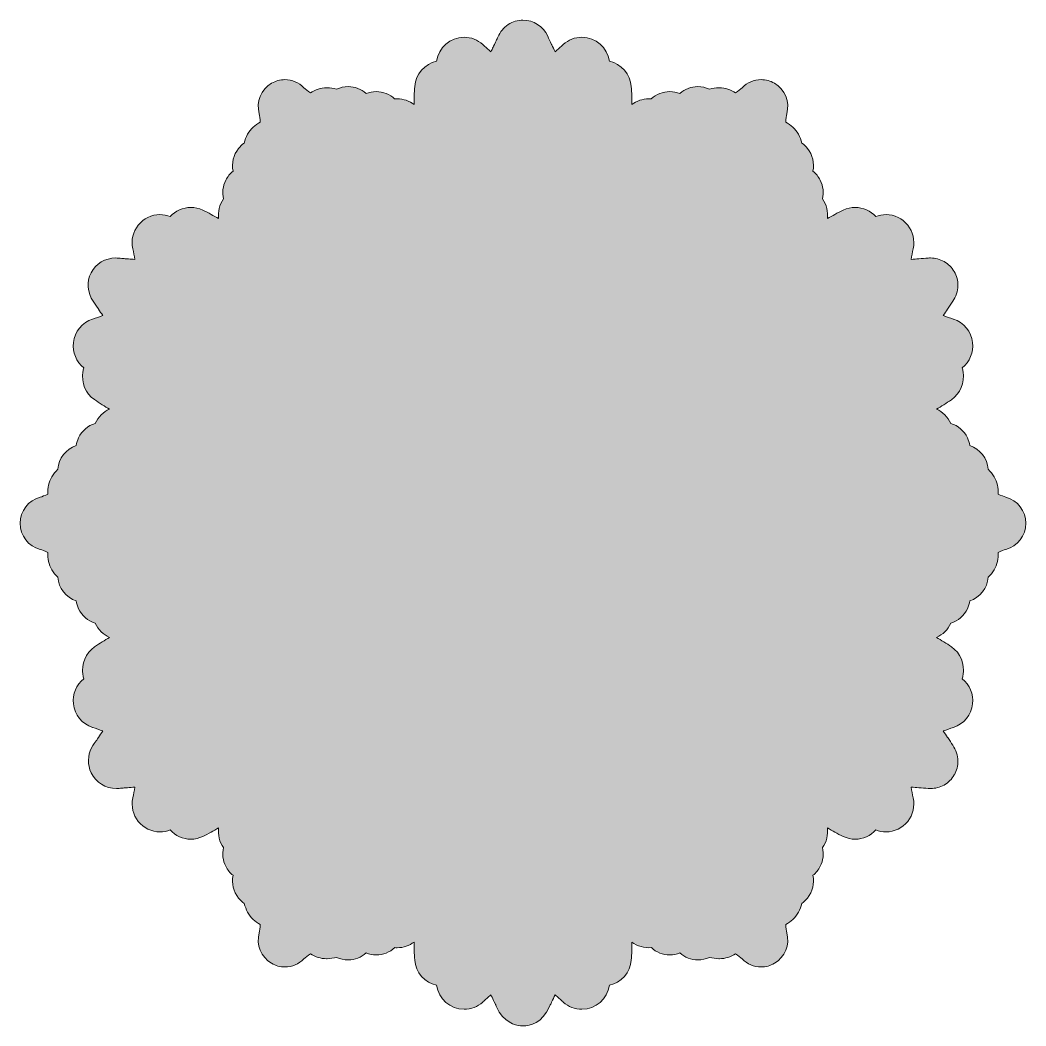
# Model space of a CAD drawing. Header units: inches. Extents: x 0 to 3117, y -2796 to 0.
# Drawn here: x 1081 to 2081, y -1010 to -10 of the extents above; entities that cross this region are included whole.
import ezdxf

# ---------------------------------------------------------------- set-up
doc = ezdxf.new("R2010")
doc.units = ezdxf.units.IN
doc.header["$MEASUREMENT"] = 0
doc.layers.add('9', color=7, linetype='Continuous')

msp = doc.modelspace()

# ---------------------------------------------------------------- hatches: boundary and pattern name
at = {"layer": '9', "true_color": 0x031744}
h = msp.add_hatch(color=168, dxfattribs=at)
h.dxf.hatch_style = 2
edge = h.paths.add_edge_path()
edge.add_spline(control_points=[(2081, -510.3), (2081, -522.5), (2072.8, -533.1), (2061.2, -536.2), (2059.1, -536.7), (2056.3, -538), (2053.5, -539.4), (2053.9, -545.3), (2052.5, -551.3), (2049.4, -556.5), (2047.7, -559.2), (2045.8, -561.7), (2043.6, -564), (2042.7, -574.8), (2035.6, -584), (2025.2, -587.5), (2024.8, -590.2), (2024, -592.8), (2022.9, -595.2), (2019.6, -602.1), (2013.6, -607.3), (2006.4, -609.6), (2003.5, -616.1), (1998.4, -621.1), (1992, -623.8), (1996.9, -626.5), (2001.9, -629.6), (2007.1, -633.2), (2015.9, -639.3), (2020.4, -650.1), (2018.6, -660.8), (2018.4, -662.1), (2018.1, -663.5), (2017.7, -664.8), (2025.1, -670.7), (2029.1, -680.3), (2028, -689.9), (2026.7, -700.8), (2019.3, -709.9), (2009, -713.3), (2009, -713.3), (2008.9, -713.3), (2008.9, -713.3), (2005.6, -714.4), (2002.3, -715.6), (1998.8, -716.8), (2000.3, -719), (2001.7, -721.1), (2003.1, -723.2), (2003.1, -723.2), (2003.3, -723.4), (2003.3, -723.4), (2005.1, -726), (2006.7, -728.5), (2008.4, -731), (2011.6, -735.5), (2013.3, -740.9), (2013.4, -746.6), (2013.5, -751.4), (2012.2, -756.1), (2009.9, -760.3), (2009.9, -760.3), (2009.7, -760.5), (2009.7, -760.5), (2007.4, -764.7), (2003.9, -768.1), (1999.7, -770.5), (1995.6, -772.8), (1991, -774), (1986.3, -774), (1985.5, -774), (1984.6, -774), (1983.9, -773.9), (1980.8, -773.7), (1977.7, -773.4), (1974.6, -773.2), (1972.1, -773), (1969.5, -772.8), (1966.9, -772.6), (1967.6, -776.2), (1968.2, -779.7), (1969, -783.1), (1969, -783.2), (1969, -783.2), (1969, -783.3), (1970.8, -791.6), (1968.7, -800.1), (1963.5, -806.7), (1958.2, -813.3), (1950.4, -817.1), (1942, -817.1), (1938.5, -817.1), (1935, -816.4), (1931.8, -815.1), (1926.6, -820.9), (1919.1, -824.4), (1911.3, -824.4), (1907.2, -824.4), (1903, -823.4), (1899.4, -821.6), (1893.6, -818.9), (1888.5, -816.1), (1883.7, -813.1), (1884.5, -820), (1882.8, -827.1), (1878.8, -832.8), (1880.2, -839), (1879.5, -845.6), (1876.6, -851.3), (1874.8, -854.8), (1872.3, -857.9), (1869.3, -860.3), (1870.9, -868.3), (1868.9, -876.5), (1863.9, -882.9), (1862.3, -885), (1860.4, -886.7), (1858.3, -888.2), (1857.4, -891.3), (1856.3, -894.3), (1854.8, -897), (1851.9, -902.3), (1847.5, -906.6), (1842.2, -909.2), (1842.4, -912.3), (1842.7, -915.4), (1843.3, -917.4), (1846.5, -929.2), (1841.5, -941.7), (1831, -947.8), (1827, -950.1), (1822.4, -951.4), (1817.8, -951.4), (1810.6, -951.4), (1803.9, -948.5), (1798.9, -943.4), (1797.4, -941.9), (1794.9, -940), (1792.3, -938.3), (1787.6, -941.5), (1782.1, -943.2), (1776.4, -943.2), (1776.1, -943.2), (1775.9, -943.2), (1775.6, -943.2), (1772.5, -943.1), (1769.4, -942.7), (1766.3, -941.9), (1762.7, -943.6), (1758.8, -944.4), (1754.9, -944.4), (1748.2, -944.4), (1741.8, -942), (1736.9, -937.5), (1733.7, -938.8), (1730.4, -939.5), (1727, -939.5), (1720.1, -939.5), (1713.5, -936.8), (1708.6, -932.2), (1701.6, -932.8), (1694.7, -930.7), (1689.2, -926.6), (1689.4, -932.2), (1689.2, -938.2), (1688.7, -944.6), (1687.8, -957), (1678.6, -967.1), (1666.9, -969.6), (1665, -983.2), (1653.6, -993.5), (1639.6, -993.5), (1632.7, -993.5), (1626.1, -991), (1621, -986.3), (1621, -986.3), (1620.9, -986.2), (1620.9, -986.2), (1618.3, -983.8), (1615.7, -981.5), (1612.9, -979.2), (1611.8, -981.5), (1610.6, -983.9), (1609.5, -986.3), (1609.5, -986.3), (1608.9, -987.6), (1608.9, -987.6), (1608.4, -988.6), (1607.9, -989.6), (1607.4, -990.6), (1600.2, -1007.5), (1587.8, -1010), (1581, -1010), (1580.2, -1010), (1579.3, -1010), (1578.5, -1009.9), (1573.5, -1009.4), (1561.2, -1006.6), (1554.7, -991.2), (1554.5, -990.6), (1554.2, -990), (1554, -989.4), (1554, -989.4), (1553.9, -989.2), (1553.9, -989.2), (1553.7, -988.9), (1553.6, -988.6), (1553.5, -988.3), (1553.5, -988.3), (1552.4, -986.1), (1552.4, -986.1), (1551.5, -984.1), (1550.5, -982.1), (1549.5, -980.1), (1549.4, -979.8), (1549.3, -979.5), (1549.1, -979.2), (1546.3, -981.5), (1543.7, -983.8), (1541.1, -986.2), (1541.1, -986.2), (1541, -986.3), (1541, -986.3), (1535.9, -991), (1529.3, -993.5), (1522.4, -993.5), (1508.4, -993.5), (1497, -983.2), (1495.1, -969.6), (1483.4, -967.1), (1474.2, -957), (1473.3, -944.5), (1472.8, -938.1), (1472.6, -932.2), (1472.8, -926.6), (1468, -930.2), (1462.1, -932.3), (1456, -932.3), (1455.1, -932.3), (1454.3, -932.3), (1453.5, -932.2), (1448.5, -936.8), (1441.9, -939.5), (1435, -939.5), (1431.7, -939.5), (1428.3, -938.8), (1425.1, -937.5), (1420.2, -942), (1413.8, -944.4), (1407.2, -944.4), (1403.2, -944.4), (1399.3, -943.6), (1395.7, -941.9), (1392.7, -942.7), (1389.5, -943.1), (1386.4, -943.2), (1386.2, -943.2), (1385.9, -943.2), (1385.6, -943.2), (1379.9, -943.2), (1374.4, -941.5), (1369.7, -938.3), (1367.1, -940), (1364.6, -941.9), (1363.2, -943.4), (1358.1, -948.5), (1351.4, -951.4), (1344.3, -951.4), (1339.6, -951.4), (1335, -950.1), (1331, -947.8), (1320.6, -941.7), (1315.5, -929.2), (1318.7, -917.5), (1319.3, -915.5), (1319.6, -912.3), (1319.8, -909.2), (1314.5, -906.6), (1310.1, -902.3), (1307.2, -897), (1305.8, -894.3), (1304.6, -891.3), (1303.7, -888.2), (1301.6, -886.7), (1299.7, -885), (1298.1, -882.9), (1293.1, -876.5), (1291.1, -868.3), (1292.7, -860.3), (1289.7, -857.9), (1287.2, -854.9), (1285.4, -851.3), (1282.5, -845.6), (1281.8, -839), (1283.2, -832.8), (1279.2, -827.1), (1277.5, -820), (1278.3, -813.1), (1273.5, -816.1), (1268.3, -818.9), (1262.6, -821.7), (1259, -823.4), (1254.9, -824.4), (1250.7, -824.4), (1243, -824.4), (1235.4, -820.9), (1230.2, -815.1), (1227, -816.4), (1223.5, -817.1), (1220, -817.1), (1211.6, -817.1), (1203.8, -813.3), (1198.5, -806.7), (1193.3, -800.2), (1191.3, -791.7), (1193, -783.4), (1193, -783.3), (1193, -783.2), (1193, -783), (1193.8, -779.7), (1194.4, -776.2), (1195.1, -772.6), (1195, -772.6), (1194.9, -772.6), (1194.8, -772.6), (1192.4, -772.8), (1190.1, -773), (1187.7, -773.2), (1187.7, -773.2), (1185.3, -773.4), (1185.3, -773.4), (1184.1, -773.5), (1182.8, -773.6), (1181.6, -773.7), (1180.5, -773.8), (1178.8, -774), (1176.8, -774), (1165.9, -774), (1156.3, -768), (1151.7, -758.3), (1147.9, -750.5), (1148.1, -741.2), (1152, -733.4), (1153.7, -730.2), (1155.5, -728), (1156.5, -726.7), (1157.1, -725.8), (1158.8, -723.3), (1158.8, -723.3), (1160.3, -721.1), (1161.7, -719), (1163.2, -716.8), (1159.8, -715.6), (1156.4, -714.4), (1153.2, -713.3), (1153.2, -713.3), (1153, -713.3), (1153, -713.3), (1142.7, -709.9), (1135.3, -700.8), (1134, -689.9), (1132.9, -680.3), (1136.9, -670.7), (1144.3, -664.8), (1143.9, -663.5), (1143.6, -662.1), (1143.4, -660.8), (1141.6, -650.1), (1146.1, -639.3), (1155, -633.2), (1160.2, -629.6), (1165.1, -626.5), (1170, -623.8), (1163.7, -621.1), (1158.5, -616.1), (1155.6, -609.6), (1148.4, -607.3), (1142.4, -602.1), (1139.2, -595.2), (1138, -592.8), (1137.2, -590.2), (1136.8, -587.5), (1126.4, -584), (1119.3, -574.8), (1118.4, -564), (1116.2, -561.7), (1114.3, -559.2), (1112.6, -556.5), (1109.5, -551.3), (1108.1, -545.3), (1108.5, -539.4), (1105.7, -538), (1102.9, -536.7), (1100.9, -536.2), (1089.2, -533.2), (1081, -522.5), (1081, -510.3), (1081, -498.1), (1089.2, -487.4), (1100.8, -484.4), (1102.9, -483.8), (1105.7, -482.6), (1108.5, -481.2), (1108.1, -475.2), (1109.5, -469.2), (1112.6, -464.1), (1114.3, -461.4), (1116.2, -458.9), (1118.4, -456.6), (1119.3, -445.7), (1126.4, -436.5), (1136.8, -433), (1137.2, -430.4), (1138, -427.8), (1139.2, -425.3), (1142.4, -418.4), (1148.4, -413.2), (1155.6, -411), (1158.5, -404.5), (1163.7, -399.5), (1170, -396.8), (1165.1, -394.1), (1160.1, -391), (1154.9, -387.3), (1146.1, -381.3), (1141.6, -370.5), (1143.4, -359.8), (1143.6, -358.4), (1143.9, -357.1), (1144.3, -355.8), (1136.9, -349.8), (1132.9, -340.3), (1134, -330.6), (1135.3, -319.8), (1142.7, -310.6), (1153, -307.3), (1153, -307.3), (1153.1, -307.2), (1153.1, -307.2), (1156.4, -306.2), (1159.8, -305), (1163.2, -303.7), (1161.7, -301.6), (1160.3, -299.5), (1158.9, -297.4), (1158.9, -297.4), (1158.8, -297.2), (1158.8, -297.2), (1157, -294.7), (1155.3, -292.1), (1153.6, -289.6), (1147.7, -281.1), (1147, -270.3), (1151.6, -261.2), (1156.3, -252.2), (1165.7, -246.5), (1176.1, -246.5), (1177, -246.5), (1177.8, -246.6), (1178.8, -246.7), (1179.9, -246.8), (1180.9, -246.8), (1182, -246.9), (1183.5, -247.1), (1185.1, -247.2), (1186.6, -247.3), (1186.6, -247.3), (1188.9, -247.5), (1188.9, -247.5), (1191, -247.6), (1193, -247.8), (1195.1, -247.9), (1194.4, -244.3), (1193.8, -240.8), (1193, -237.4), (1193, -237.4), (1193, -237.4), (1193, -237.4), (1193, -237.4), (1193, -237.4), (1193, -237.3), (1193, -237.3), (1193, -237.3), (1193, -237.3), (1191.2, -229), (1193.2, -220.4), (1198.5, -213.8), (1203.8, -207.2), (1211.6, -203.4), (1220, -203.4), (1223.5, -203.4), (1227, -204.1), (1230.2, -205.4), (1235.4, -199.6), (1243, -196.2), (1250.7, -196.2), (1254.8, -196.2), (1259, -197.1), (1262.7, -198.9), (1268.4, -201.7), (1273.5, -204.5), (1278.3, -207.4), (1277.5, -200.5), (1279.2, -193.5), (1283.2, -187.8), (1281.8, -181.6), (1282.5, -175), (1285.4, -169.2), (1287.2, -165.7), (1289.7, -162.6), (1292.7, -160.2), (1291.1, -152.2), (1293, -144), (1298.1, -137.7), (1299.7, -135.6), (1301.6, -133.8), (1303.7, -132.3), (1304.6, -129.2), (1305.7, -126.3), (1307.2, -123.5), (1310.1, -118.2), (1314.5, -114), (1319.8, -111.4), (1319.6, -108.2), (1319.3, -105.1), (1318.7, -103.1), (1315.5, -91.3), (1320.5, -78.9), (1331, -72.8), (1335, -70.4), (1339.6, -69.2), (1344.2, -69.2), (1351.4, -69.2), (1358.1, -72), (1363.1, -77.2), (1364.6, -78.7), (1367.1, -80.5), (1369.7, -82.3), (1374.4, -79.1), (1379.9, -77.3), (1385.6, -77.3), (1385.9, -77.3), (1386.2, -77.3), (1386.4, -77.3), (1389.5, -77.4), (1392.6, -77.9), (1395.7, -78.7), (1399.3, -77), (1403.2, -76.1), (1407.2, -76.1), (1413.8, -76.1), (1420.2, -78.6), (1425.1, -83), (1428.3, -81.7), (1431.6, -81.1), (1435, -81.1), (1441.9, -81.1), (1448.5, -83.7), (1453.4, -88.4), (1454.3, -88.3), (1455.1, -88.3), (1456, -88.3), (1462.1, -88.3), (1468, -90.3), (1472.8, -93.9), (1472.6, -88.3), (1472.8, -82.4), (1473.3, -76), (1474.2, -63.6), (1483.4, -53.5), (1495.1, -50.9), (1497, -37.3), (1508.4, -27), (1522.4, -27), (1529.3, -27), (1535.9, -29.6), (1541, -34.2), (1541, -34.2), (1541.1, -34.4), (1541.1, -34.4), (1543.7, -36.7), (1546.3, -39), (1549.1, -41.4), (1549.8, -39.9), (1550.6, -38.3), (1551.3, -36.8), (1551.3, -36.8), (1553.7, -31.8), (1554.3, -30.5), (1554.7, -29.7), (1555.7, -27.6), (1555.9, -27), (1558.2, -21.7), (1561.7, -17.4), (1566.4, -14.4), (1570.7, -11.5), (1575.8, -10), (1581, -10), (1591.6, -10), (1601, -16.1), (1605.6, -25.9), (1606.8, -28.6), (1608.1, -31.4), (1609.4, -34.1), (1609.4, -34.1), (1609.6, -34.5), (1609.6, -34.5), (1610.7, -36.8), (1611.8, -39.1), (1612.9, -41.4), (1615.7, -39), (1618.3, -36.7), (1620.9, -34.4), (1620.9, -34.4), (1621, -34.3), (1621, -34.3), (1626.1, -29.6), (1632.7, -27), (1639.6, -27), (1653.6, -27), (1665, -37.3), (1666.9, -50.9), (1678.6, -53.5), (1687.8, -63.6), (1688.7, -76.1), (1689.2, -82.4), (1689.4, -88.3), (1689.2, -93.9), (1694, -90.3), (1699.9, -88.3), (1706, -88.3), (1706.8, -88.3), (1707.7, -88.3), (1708.5, -88.4), (1713.5, -83.7), (1720.1, -81.1), (1727, -81.1), (1730.3, -81.1), (1733.7, -81.7), (1736.9, -83), (1741.8, -78.5), (1748.2, -76.1), (1754.8, -76.1), (1758.8, -76.1), (1762.7, -77), (1766.3, -78.7), (1769.4, -77.9), (1772.5, -77.4), (1775.6, -77.3), (1775.8, -77.3), (1776.1, -77.3), (1776.4, -77.3), (1782.1, -77.3), (1787.6, -79.1), (1792.3, -82.3), (1794.9, -80.5), (1797.4, -78.7), (1798.8, -77.2), (1803.9, -72), (1810.6, -69.2), (1817.8, -69.2), (1822.4, -69.2), (1827, -70.4), (1831, -72.7), (1841.5, -78.8), (1846.5, -91.3), (1843.3, -103.1), (1842.7, -105.1), (1842.4, -108.2), (1842.2, -111.4), (1847.5, -114), (1851.9, -118.2), (1854.8, -123.5), (1856.3, -126.3), (1857.4, -129.2), (1858.3, -132.3), (1860.4, -133.8), (1862.3, -135.6), (1863.9, -137.6), (1868.9, -144), (1870.9, -152.2), (1869.3, -160.2), (1872.3, -162.6), (1874.8, -165.7), (1876.6, -169.2), (1879.5, -175), (1880.2, -181.6), (1878.8, -187.8), (1882.8, -193.5), (1884.5, -200.5), (1883.7, -207.4), (1888.5, -204.5), (1893.7, -201.7), (1899.4, -198.9), (1903, -197.1), (1907.2, -196.2), (1911.3, -196.2), (1919, -196.2), (1926.6, -199.6), (1931.8, -205.4), (1935, -204.1), (1938.5, -203.4), (1942, -203.4), (1950.4, -203.4), (1958.2, -207.2), (1963.5, -213.8), (1968.7, -220.4), (1970.8, -229), (1969, -237.3), (1969, -237.3), (1969, -237.4), (1969, -237.4), (1968.2, -240.8), (1967.6, -244.3), (1966.9, -247.9), (1969.5, -247.7), (1972.1, -247.5), (1974.6, -247.3), (1977.7, -247.1), (1980.8, -246.9), (1983.9, -246.6), (1984.6, -246.5), (1985.5, -246.5), (1986.2, -246.5), (1991, -246.5), (1995.6, -247.7), (1999.7, -250.1), (2003.9, -252.4), (2007.4, -255.9), (2009.8, -260.1), (2012.2, -264.3), (2013.5, -269.1), (2013.4, -274), (2013.3, -279.6), (2011.6, -285), (2008.4, -289.6), (2006.7, -292.1), (2004.9, -294.7), (2003.2, -297.3), (2001.8, -299.4), (2000.3, -301.6), (1998.8, -303.7), (2002.2, -305), (2005.6, -306.2), (2008.8, -307.2), (2008.9, -307.2), (2008.9, -307.2), (2009, -307.2), (2009, -307.2), (2009, -307.3), (2009, -307.3), (2019.3, -310.6), (2026.7, -319.8), (2028, -330.6), (2029.1, -340.3), (2025.1, -349.8), (2017.7, -355.8), (2018.1, -357.1), (2018.4, -358.4), (2018.6, -359.8), (2020.4, -370.5), (2015.9, -381.3), (2007, -387.4), (2001.8, -391), (1996.9, -394.1), (1992, -396.8), (1998.3, -399.5), (2003.5, -404.5), (2006.4, -411), (2013.6, -413.2), (2019.6, -418.4), (2022.8, -425.3), (2024, -427.8), (2024.8, -430.4), (2025.2, -433), (2035.6, -436.5), (2042.7, -445.7), (2043.6, -456.6), (2045.8, -458.9), (2047.7, -461.4), (2049.4, -464.1), (2052.5, -469.2), (2053.9, -475.2), (2053.5, -481.2), (2056.3, -482.6), (2059.1, -483.8), (2061.1, -484.3), (2072.8, -487.4), (2081, -498.1), (2081, -510.3)], knot_values=[0, 0, 0, 0, 1, 1, 1, 2, 2, 2, 3, 3, 3, 4, 4, 4, 5, 5, 5, 6, 6, 6, 7, 7, 7, 8, 8, 8, 9, 9, 9, 10, 10, 10, 11, 11, 11, 12, 12, 12, 13, 13, 13, 14, 14, 14, 15, 15, 15, 16, 16, 16, 17, 17, 17, 18, 18, 18, 19, 19, 19, 20, 20, 20, 21, 21, 21, 22, 22, 22, 23, 23, 23, 24, 24, 24, 25, 25, 25, 26, 26, 26, 27, 27, 27, 28, 28, 28, 29, 29, 29, 30, 30, 30, 31, 31, 31, 32, 32, 32, 33, 33, 33, 34, 34, 34, 35, 35, 35, 36, 36, 36, 37, 37, 37, 38, 38, 38, 39, 39, 39, 40, 40, 40, 41, 41, 41, 42, 42, 42, 43, 43, 43, 44, 44, 44, 45, 45, 45, 46, 46, 46, 47, 47, 47, 48, 48, 48, 49, 49, 49, 50, 50, 50, 51, 51, 51, 52, 52, 52, 53, 53, 53, 54, 54, 54, 55, 55, 55, 56, 56, 56, 57, 57, 57, 58, 58, 58, 59, 59, 59, 60, 60, 60, 61, 61, 61, 62, 62, 62, 63, 63, 63, 64, 64, 64, 65, 65, 65, 66, 66, 66, 67, 67, 67, 68, 68, 68, 69, 69, 69, 70, 70, 70, 71, 71, 71, 72, 72, 72, 73, 73, 73, 74, 74, 74, 75, 75, 75, 76, 76, 76, 77, 77, 77, 78, 78, 78, 79, 79, 79, 80, 80, 80, 81, 81, 81, 82, 82, 82, 83, 83, 83, 84, 84, 84, 85, 85, 85, 86, 86, 86, 87, 87, 87, 88, 88, 88, 89, 89, 89, 90, 90, 90, 91, 91, 91, 92, 92, 92, 93, 93, 93, 94, 94, 94, 95, 95, 95, 96, 96, 96, 97, 97, 97, 98, 98, 98, 99, 99, 99, 100, 100, 100, 101, 101, 101, 102, 102, 102, 103, 103, 103, 104, 104, 104, 105, 105, 105, 106, 106, 106, 107, 107, 107, 108, 108, 108, 109, 109, 109, 110, 110, 110, 111, 111, 111, 112, 112, 112, 113, 113, 113, 114, 114, 114, 115, 115, 115, 116, 116, 116, 117, 117, 117, 118, 118, 118, 119, 119, 119, 120, 120, 120, 121, 121, 121, 122, 122, 122, 123, 123, 123, 124, 124, 124, 125, 125, 125, 126, 126, 126, 127, 127, 127, 128, 128, 128, 129, 129, 129, 130, 130, 130, 131, 131, 131, 132, 132, 132, 133, 133, 133, 134, 134, 134, 135, 135, 135, 136, 136, 136, 137, 137, 137, 138, 138, 138, 139, 139, 139, 140, 140, 140, 141, 141, 141, 142, 142, 142, 143, 143, 143, 144, 144, 144, 145, 145, 145, 146, 146, 146, 147, 147, 147, 148, 148, 148, 149, 149, 149, 150, 150, 150, 151, 151, 151, 152, 152, 152, 153, 153, 153, 154, 154, 154, 155, 155, 155, 156, 156, 156, 157, 157, 157, 158, 158, 158, 159, 159, 159, 160, 160, 160, 161, 161, 161, 162, 162, 162, 163, 163, 163, 164, 164, 164, 165, 165, 165, 166, 166, 166, 167, 167, 167, 168, 168, 168, 169, 169, 169, 170, 170, 170, 171, 171, 171, 172, 172, 172, 173, 173, 173, 174, 174, 174, 175, 175, 175, 176, 176, 176, 177, 177, 177, 178, 178, 178, 179, 179, 179, 180, 180, 180, 181, 181, 181, 182, 182, 182, 183, 183, 183, 184, 184, 184, 185, 185, 185, 186, 186, 186, 187, 187, 187, 188, 188, 188, 189, 189, 189, 190, 190, 190, 191, 191, 191, 192, 192, 192, 193, 193, 193, 194, 194, 194, 195, 195, 195, 196, 196, 196, 197, 197, 197, 198, 198, 198, 199, 199, 199, 200, 200, 200, 201, 201, 201, 202, 202, 202, 203, 203, 203, 204, 204, 204, 205, 205, 205, 206, 206, 206, 207, 207, 207, 208, 208, 208, 209, 209, 209, 210, 210, 210, 211, 211, 211, 212, 212, 212, 213, 213, 213, 214, 214, 214, 215, 215, 215, 216, 216, 216, 217, 217, 217, 218, 218, 218, 219, 219, 219, 220, 220, 220, 221, 221, 221, 222, 222, 222, 223, 223, 223, 224, 224, 224, 225, 225, 225, 226, 226, 226, 227, 227, 227, 228, 228, 228, 229, 229, 229, 230, 230, 230, 231, 231, 231, 232, 232, 232, 233, 233, 233, 234, 234, 234, 235, 235, 235, 236, 236, 236, 237, 237, 237, 238, 238, 238, 239, 239, 239, 240, 240, 240, 241, 241, 241, 242, 242, 242, 243, 243, 243, 244, 244, 244, 245, 245, 245, 246, 246, 246, 247, 247, 247, 248, 248, 248, 249, 249, 249, 250, 250, 250, 251, 251, 251, 252, 252, 252, 253, 253, 253, 254, 254, 254, 255, 255, 255, 256, 256, 256, 257, 257, 257, 258, 258, 258, 259, 259, 259, 260, 260, 260, 261, 261, 261, 262, 262, 262, 263, 263, 263, 263], degree=3, periodic=1)

# ---------------------------------------------------------------- linework, layer by layer
at = {"layer": '9', "lineweight": 0}
msp.add_open_spline([(2081, -510.3), (2081, -522.5), (2072.8, -533.1), (2061.2, -536.2), (2059.1, -536.7), (2056.3, -538), (2053.5, -539.4), (2053.9, -545.3), (2052.5, -551.3), (2049.4, -556.5), (2047.7, -559.2), (2045.8, -561.7), (2043.6, -564), (2042.7, -574.8), (2035.6, -584), (2025.2, -587.5), (2024.8, -590.2), (2024, -592.8), (2022.9, -595.2), (2019.6, -602.1), (2013.6, -607.3), (2006.4, -609.6), (2003.5, -616.1), (1998.4, -621.1), (1992, -623.8), (1996.9, -626.5), (2001.9, -629.6), (2007.1, -633.2), (2015.9, -639.3), (2020.4, -650.1), (2018.6, -660.8), (2018.4, -662.1), (2018.1, -663.5), (2017.7, -664.8), (2025.1, -670.7), (2029.1, -680.3), (2028, -689.9), (2026.7, -700.8), (2019.3, -709.9), (2009, -713.3), (2009, -713.3), (2008.9, -713.3), (2008.9, -713.3), (2005.6, -714.4), (2002.3, -715.6), (1998.8, -716.8), (2000.3, -719), (2001.7, -721.1), (2003.1, -723.2), (2003.1, -723.2), (2003.3, -723.4), (2003.3, -723.4), (2005.1, -726), (2006.7, -728.5), (2008.4, -731), (2011.6, -735.5), (2013.3, -740.9), (2013.4, -746.6), (2013.5, -751.4), (2012.2, -756.1), (2009.9, -760.3), (2009.9, -760.3), (2009.7, -760.5), (2009.7, -760.5), (2007.4, -764.7), (2003.9, -768.1), (1999.7, -770.5), (1995.6, -772.8), (1991, -774), (1986.3, -774), (1985.5, -774), (1984.6, -774), (1983.9, -773.9), (1980.8, -773.7), (1977.7, -773.4), (1974.6, -773.2), (1972.1, -773), (1969.5, -772.8), (1966.9, -772.6), (1967.6, -776.2), (1968.2, -779.7), (1969, -783.1), (1969, -783.2), (1969, -783.2), (1969, -783.3), (1970.8, -791.6), (1968.7, -800.1), (1963.5, -806.7), (1958.2, -813.3), (1950.4, -817.1), (1942, -817.1), (1938.5, -817.1), (1935, -816.4), (1931.8, -815.1), (1926.6, -820.9), (1919.1, -824.4), (1911.3, -824.4), (1907.2, -824.4), (1903, -823.4), (1899.4, -821.6), (1893.6, -818.9), (1888.5, -816.1), (1883.7, -813.1), (1884.5, -820), (1882.8, -827.1), (1878.8, -832.8), (1880.2, -839), (1879.5, -845.6), (1876.6, -851.3), (1874.8, -854.8), (1872.3, -857.9), (1869.3, -860.3), (1870.9, -868.3), (1868.9, -876.5), (1863.9, -882.9), (1862.3, -885), (1860.4, -886.7), (1858.3, -888.2), (1857.4, -891.3), (1856.3, -894.3), (1854.8, -897), (1851.9, -902.3), (1847.5, -906.6), (1842.2, -909.2), (1842.4, -912.3), (1842.7, -915.4), (1843.3, -917.4), (1846.5, -929.2), (1841.5, -941.7), (1831, -947.8), (1827, -950.1), (1822.4, -951.4), (1817.8, -951.4), (1810.6, -951.4), (1803.9, -948.5), (1798.9, -943.4), (1797.4, -941.9), (1794.9, -940), (1792.3, -938.3), (1787.6, -941.5), (1782.1, -943.2), (1776.4, -943.2), (1776.1, -943.2), (1775.9, -943.2), (1775.6, -943.2), (1772.5, -943.1), (1769.4, -942.7), (1766.3, -941.9), (1762.7, -943.6), (1758.8, -944.4), (1754.9, -944.4), (1748.2, -944.4), (1741.8, -942), (1736.9, -937.5), (1733.7, -938.8), (1730.4, -939.5), (1727, -939.5), (1720.1, -939.5), (1713.5, -936.8), (1708.6, -932.2), (1701.6, -932.8), (1694.7, -930.7), (1689.2, -926.6), (1689.4, -932.2), (1689.2, -938.2), (1688.7, -944.6), (1687.8, -957), (1678.6, -967.1), (1666.9, -969.6), (1665, -983.2), (1653.6, -993.5), (1639.6, -993.5), (1632.7, -993.5), (1626.1, -991), (1621, -986.3), (1621, -986.3), (1620.9, -986.2), (1620.9, -986.2), (1618.3, -983.8), (1615.7, -981.5), (1612.9, -979.2), (1611.8, -981.5), (1610.6, -983.9), (1609.5, -986.3), (1609.5, -986.3), (1608.9, -987.6), (1608.9, -987.6), (1608.4, -988.6), (1607.9, -989.6), (1607.4, -990.6), (1600.2, -1007.5), (1587.8, -1010), (1581, -1010), (1580.2, -1010), (1579.3, -1010), (1578.5, -1009.9), (1573.5, -1009.4), (1561.2, -1006.6), (1554.7, -991.2), (1554.5, -990.6), (1554.2, -990), (1554, -989.4), (1554, -989.4), (1553.9, -989.2), (1553.9, -989.2), (1553.7, -988.9), (1553.6, -988.6), (1553.5, -988.3), (1553.5, -988.3), (1552.4, -986.1), (1552.4, -986.1), (1551.5, -984.1), (1550.5, -982.1), (1549.5, -980.1), (1549.4, -979.8), (1549.3, -979.5), (1549.1, -979.2), (1546.3, -981.5), (1543.7, -983.8), (1541.1, -986.2), (1541.1, -986.2), (1541, -986.3), (1541, -986.3), (1535.9, -991), (1529.3, -993.5), (1522.4, -993.5), (1508.4, -993.5), (1497, -983.2), (1495.1, -969.6), (1483.4, -967.1), (1474.2, -957), (1473.3, -944.5), (1472.8, -938.1), (1472.6, -932.2), (1472.8, -926.6), (1468, -930.2), (1462.1, -932.3), (1456, -932.3), (1455.1, -932.3), (1454.3, -932.3), (1453.5, -932.2), (1448.5, -936.8), (1441.9, -939.5), (1435, -939.5), (1431.7, -939.5), (1428.3, -938.8), (1425.1, -937.5), (1420.2, -942), (1413.8, -944.4), (1407.2, -944.4), (1403.2, -944.4), (1399.3, -943.6), (1395.7, -941.9), (1392.7, -942.7), (1389.5, -943.1), (1386.4, -943.2), (1386.2, -943.2), (1385.9, -943.2), (1385.6, -943.2), (1379.9, -943.2), (1374.4, -941.5), (1369.7, -938.3), (1367.1, -940), (1364.6, -941.9), (1363.2, -943.4), (1358.1, -948.5), (1351.4, -951.4), (1344.3, -951.4), (1339.6, -951.4), (1335, -950.1), (1331, -947.8), (1320.6, -941.7), (1315.5, -929.2), (1318.7, -917.5), (1319.3, -915.5), (1319.6, -912.3), (1319.8, -909.2), (1314.5, -906.6), (1310.1, -902.3), (1307.2, -897), (1305.8, -894.3), (1304.6, -891.3), (1303.7, -888.2), (1301.6, -886.7), (1299.7, -885), (1298.1, -882.9), (1293.1, -876.5), (1291.1, -868.3), (1292.7, -860.3), (1289.7, -857.9), (1287.2, -854.9), (1285.4, -851.3), (1282.5, -845.6), (1281.8, -839), (1283.2, -832.8), (1279.2, -827.1), (1277.5, -820), (1278.3, -813.1), (1273.5, -816.1), (1268.3, -818.9), (1262.6, -821.7), (1259, -823.4), (1254.9, -824.4), (1250.7, -824.4), (1243, -824.4), (1235.4, -820.9), (1230.2, -815.1), (1227, -816.4), (1223.5, -817.1), (1220, -817.1), (1211.6, -817.1), (1203.8, -813.3), (1198.5, -806.7), (1193.3, -800.2), (1191.3, -791.7), (1193, -783.4), (1193, -783.3), (1193, -783.2), (1193, -783), (1193.8, -779.7), (1194.4, -776.2), (1195.1, -772.6), (1195, -772.6), (1194.9, -772.6), (1194.8, -772.6), (1192.4, -772.8), (1190.1, -773), (1187.7, -773.2), (1187.7, -773.2), (1185.3, -773.4), (1185.3, -773.4), (1184.1, -773.5), (1182.8, -773.6), (1181.6, -773.7), (1180.5, -773.8), (1178.8, -774), (1176.8, -774), (1165.9, -774), (1156.3, -768), (1151.7, -758.3), (1147.9, -750.5), (1148.1, -741.2), (1152, -733.4), (1153.7, -730.2), (1155.5, -728), (1156.5, -726.7), (1157.1, -725.8), (1158.8, -723.3), (1158.8, -723.3), (1160.3, -721.1), (1161.7, -719), (1163.2, -716.8), (1159.8, -715.6), (1156.4, -714.4), (1153.2, -713.3), (1153.2, -713.3), (1153, -713.3), (1153, -713.3), (1142.7, -709.9), (1135.3, -700.8), (1134, -689.9), (1132.9, -680.3), (1136.9, -670.7), (1144.3, -664.8), (1143.9, -663.5), (1143.6, -662.1), (1143.4, -660.8), (1141.6, -650.1), (1146.1, -639.3), (1155, -633.2), (1160.2, -629.6), (1165.1, -626.5), (1170, -623.8), (1163.7, -621.1), (1158.5, -616.1), (1155.6, -609.6), (1148.4, -607.3), (1142.4, -602.1), (1139.2, -595.2), (1138, -592.8), (1137.2, -590.2), (1136.8, -587.5), (1126.4, -584), (1119.3, -574.8), (1118.4, -564), (1116.2, -561.7), (1114.3, -559.2), (1112.6, -556.5), (1109.5, -551.3), (1108.1, -545.3), (1108.5, -539.4), (1105.7, -538), (1102.9, -536.7), (1100.9, -536.2), (1089.2, -533.2), (1081, -522.5), (1081, -510.3), (1081, -498.1), (1089.2, -487.4), (1100.8, -484.4), (1102.9, -483.8), (1105.7, -482.6), (1108.5, -481.2), (1108.1, -475.2), (1109.5, -469.2), (1112.6, -464.1), (1114.3, -461.4), (1116.2, -458.9), (1118.4, -456.6), (1119.3, -445.7), (1126.4, -436.5), (1136.8, -433), (1137.2, -430.4), (1138, -427.8), (1139.2, -425.3), (1142.4, -418.4), (1148.4, -413.2), (1155.6, -411), (1158.5, -404.5), (1163.7, -399.5), (1170, -396.8), (1165.1, -394.1), (1160.1, -391), (1154.9, -387.3), (1146.1, -381.3), (1141.6, -370.5), (1143.4, -359.8), (1143.6, -358.4), (1143.9, -357.1), (1144.3, -355.8), (1136.9, -349.8), (1132.9, -340.3), (1134, -330.6), (1135.3, -319.8), (1142.7, -310.6), (1153, -307.3), (1153, -307.3), (1153.1, -307.2), (1153.1, -307.2), (1156.4, -306.2), (1159.8, -305), (1163.2, -303.7), (1161.7, -301.6), (1160.3, -299.5), (1158.9, -297.4), (1158.9, -297.4), (1158.8, -297.2), (1158.8, -297.2), (1157, -294.7), (1155.3, -292.1), (1153.6, -289.6), (1147.7, -281.1), (1147, -270.3), (1151.6, -261.2), (1156.3, -252.2), (1165.7, -246.5), (1176.1, -246.5), (1177, -246.5), (1177.8, -246.6), (1178.8, -246.7), (1179.9, -246.8), (1180.9, -246.8), (1182, -246.9), (1183.5, -247.1), (1185.1, -247.2), (1186.6, -247.3), (1186.6, -247.3), (1188.9, -247.5), (1188.9, -247.5), (1191, -247.6), (1193, -247.8), (1195.1, -247.9), (1194.4, -244.3), (1193.8, -240.8), (1193, -237.4), (1193, -237.4), (1193, -237.4), (1193, -237.4), (1193, -237.4), (1193, -237.4), (1193, -237.3), (1193, -237.3), (1193, -237.3), (1193, -237.3), (1191.2, -229), (1193.2, -220.4), (1198.5, -213.8), (1203.8, -207.2), (1211.6, -203.4), (1220, -203.4), (1223.5, -203.4), (1227, -204.1), (1230.2, -205.4), (1235.4, -199.6), (1243, -196.2), (1250.7, -196.2), (1254.8, -196.2), (1259, -197.1), (1262.7, -198.9), (1268.4, -201.7), (1273.5, -204.5), (1278.3, -207.4), (1277.5, -200.5), (1279.2, -193.5), (1283.2, -187.8), (1281.8, -181.6), (1282.5, -175), (1285.4, -169.2), (1287.2, -165.7), (1289.7, -162.6), (1292.7, -160.2), (1291.1, -152.2), (1293, -144), (1298.1, -137.7), (1299.7, -135.6), (1301.6, -133.8), (1303.7, -132.3), (1304.6, -129.2), (1305.7, -126.3), (1307.2, -123.5), (1310.1, -118.2), (1314.5, -114), (1319.8, -111.4), (1319.6, -108.2), (1319.3, -105.1), (1318.7, -103.1), (1315.5, -91.3), (1320.5, -78.9), (1331, -72.8), (1335, -70.4), (1339.6, -69.2), (1344.2, -69.2), (1351.4, -69.2), (1358.1, -72), (1363.1, -77.2), (1364.6, -78.7), (1367.1, -80.5), (1369.7, -82.3), (1374.4, -79.1), (1379.9, -77.3), (1385.6, -77.3), (1385.9, -77.3), (1386.2, -77.3), (1386.4, -77.3), (1389.5, -77.4), (1392.6, -77.9), (1395.7, -78.7), (1399.3, -77), (1403.2, -76.1), (1407.2, -76.1), (1413.8, -76.1), (1420.2, -78.6), (1425.1, -83), (1428.3, -81.7), (1431.6, -81.1), (1435, -81.1), (1441.9, -81.1), (1448.5, -83.7), (1453.4, -88.4), (1454.3, -88.3), (1455.1, -88.3), (1456, -88.3), (1462.1, -88.3), (1468, -90.3), (1472.8, -93.9), (1472.6, -88.3), (1472.8, -82.4), (1473.3, -76), (1474.2, -63.6), (1483.4, -53.5), (1495.1, -50.9), (1497, -37.3), (1508.4, -27), (1522.4, -27), (1529.3, -27), (1535.9, -29.6), (1541, -34.2), (1541, -34.2), (1541.1, -34.4), (1541.1, -34.4), (1543.7, -36.7), (1546.3, -39), (1549.1, -41.4), (1549.8, -39.9), (1550.6, -38.3), (1551.3, -36.8), (1551.3, -36.8), (1553.7, -31.8), (1554.3, -30.5), (1554.7, -29.7), (1555.7, -27.6), (1555.9, -27), (1558.2, -21.7), (1561.7, -17.4), (1566.4, -14.4), (1570.7, -11.5), (1575.8, -10), (1581, -10), (1591.6, -10), (1601, -16.1), (1605.6, -25.9), (1606.8, -28.6), (1608.1, -31.4), (1609.4, -34.1), (1609.4, -34.1), (1609.6, -34.5), (1609.6, -34.5), (1610.7, -36.8), (1611.8, -39.1), (1612.9, -41.4), (1615.7, -39), (1618.3, -36.7), (1620.9, -34.4), (1620.9, -34.4), (1621, -34.3), (1621, -34.3), (1626.1, -29.6), (1632.7, -27), (1639.6, -27), (1653.6, -27), (1665, -37.3), (1666.9, -50.9), (1678.6, -53.5), (1687.8, -63.6), (1688.7, -76.1), (1689.2, -82.4), (1689.4, -88.3), (1689.2, -93.9), (1694, -90.3), (1699.9, -88.3), (1706, -88.3), (1706.8, -88.3), (1707.7, -88.3), (1708.5, -88.4), (1713.5, -83.7), (1720.1, -81.1), (1727, -81.1), (1730.3, -81.1), (1733.7, -81.7), (1736.9, -83), (1741.8, -78.5), (1748.2, -76.1), (1754.8, -76.1), (1758.8, -76.1), (1762.7, -77), (1766.3, -78.7), (1769.4, -77.9), (1772.5, -77.4), (1775.6, -77.3), (1775.8, -77.3), (1776.1, -77.3), (1776.4, -77.3), (1782.1, -77.3), (1787.6, -79.1), (1792.3, -82.3), (1794.9, -80.5), (1797.4, -78.7), (1798.8, -77.2), (1803.9, -72), (1810.6, -69.2), (1817.8, -69.2), (1822.4, -69.2), (1827, -70.4), (1831, -72.7), (1841.5, -78.8), (1846.5, -91.3), (1843.3, -103.1), (1842.7, -105.1), (1842.4, -108.2), (1842.2, -111.4), (1847.5, -114), (1851.9, -118.2), (1854.8, -123.5), (1856.3, -126.3), (1857.4, -129.2), (1858.3, -132.3), (1860.4, -133.8), (1862.3, -135.6), (1863.9, -137.6), (1868.9, -144), (1870.9, -152.2), (1869.3, -160.2), (1872.3, -162.6), (1874.8, -165.7), (1876.6, -169.2), (1879.5, -175), (1880.2, -181.6), (1878.8, -187.8), (1882.8, -193.5), (1884.5, -200.5), (1883.7, -207.4), (1888.5, -204.5), (1893.7, -201.7), (1899.4, -198.9), (1903, -197.1), (1907.2, -196.2), (1911.3, -196.2), (1919, -196.2), (1926.6, -199.6), (1931.8, -205.4), (1935, -204.1), (1938.5, -203.4), (1942, -203.4), (1950.4, -203.4), (1958.2, -207.2), (1963.5, -213.8), (1968.7, -220.4), (1970.8, -229), (1969, -237.3), (1969, -237.3), (1969, -237.4), (1969, -237.4), (1968.2, -240.8), (1967.6, -244.3), (1966.9, -247.9), (1969.5, -247.7), (1972.1, -247.5), (1974.6, -247.3), (1977.7, -247.1), (1980.8, -246.9), (1983.9, -246.6), (1984.6, -246.5), (1985.5, -246.5), (1986.2, -246.5), (1991, -246.5), (1995.6, -247.7), (1999.7, -250.1), (2003.9, -252.4), (2007.4, -255.9), (2009.8, -260.1), (2012.2, -264.3), (2013.5, -269.1), (2013.4, -274), (2013.3, -279.6), (2011.6, -285), (2008.4, -289.6), (2006.7, -292.1), (2004.9, -294.7), (2003.2, -297.3), (2001.8, -299.4), (2000.3, -301.6), (1998.8, -303.7), (2002.2, -305), (2005.6, -306.2), (2008.8, -307.2), (2008.9, -307.2), (2008.9, -307.2), (2009, -307.2), (2009, -307.2), (2009, -307.3), (2009, -307.3), (2019.3, -310.6), (2026.7, -319.8), (2028, -330.6), (2029.1, -340.3), (2025.1, -349.8), (2017.7, -355.8), (2018.1, -357.1), (2018.4, -358.4), (2018.6, -359.8), (2020.4, -370.5), (2015.9, -381.3), (2007, -387.4), (2001.8, -391), (1996.9, -394.1), (1992, -396.8), (1998.3, -399.5), (2003.5, -404.5), (2006.4, -411), (2013.6, -413.2), (2019.6, -418.4), (2022.8, -425.3), (2024, -427.8), (2024.8, -430.4), (2025.2, -433), (2035.6, -436.5), (2042.7, -445.7), (2043.6, -456.6), (2045.8, -458.9), (2047.7, -461.4), (2049.4, -464.1), (2052.5, -469.2), (2053.9, -475.2), (2053.5, -481.2), (2056.3, -482.6), (2059.1, -483.8), (2061.1, -484.3), (2072.8, -487.4), (2081, -498.1), (2081, -510.3)], degree=3, knots=[0, 0, 0, 0, 1, 1, 1, 2, 2, 2, 3, 3, 3, 4, 4, 4, 5, 5, 5, 6, 6, 6, 7, 7, 7, 8, 8, 8, 9, 9, 9, 10, 10, 10, 11, 11, 11, 12, 12, 12, 13, 13, 13, 14, 14, 14, 15, 15, 15, 16, 16, 16, 17, 17, 17, 18, 18, 18, 19, 19, 19, 20, 20, 20, 21, 21, 21, 22, 22, 22, 23, 23, 23, 24, 24, 24, 25, 25, 25, 26, 26, 26, 27, 27, 27, 28, 28, 28, 29, 29, 29, 30, 30, 30, 31, 31, 31, 32, 32, 32, 33, 33, 33, 34, 34, 34, 35, 35, 35, 36, 36, 36, 37, 37, 37, 38, 38, 38, 39, 39, 39, 40, 40, 40, 41, 41, 41, 42, 42, 42, 43, 43, 43, 44, 44, 44, 45, 45, 45, 46, 46, 46, 47, 47, 47, 48, 48, 48, 49, 49, 49, 50, 50, 50, 51, 51, 51, 52, 52, 52, 53, 53, 53, 54, 54, 54, 55, 55, 55, 56, 56, 56, 57, 57, 57, 58, 58, 58, 59, 59, 59, 60, 60, 60, 61, 61, 61, 62, 62, 62, 63, 63, 63, 64, 64, 64, 65, 65, 65, 66, 66, 66, 67, 67, 67, 68, 68, 68, 69, 69, 69, 70, 70, 70, 71, 71, 71, 72, 72, 72, 73, 73, 73, 74, 74, 74, 75, 75, 75, 76, 76, 76, 77, 77, 77, 78, 78, 78, 79, 79, 79, 80, 80, 80, 81, 81, 81, 82, 82, 82, 83, 83, 83, 84, 84, 84, 85, 85, 85, 86, 86, 86, 87, 87, 87, 88, 88, 88, 89, 89, 89, 90, 90, 90, 91, 91, 91, 92, 92, 92, 93, 93, 93, 94, 94, 94, 95, 95, 95, 96, 96, 96, 97, 97, 97, 98, 98, 98, 99, 99, 99, 100, 100, 100, 101, 101, 101, 102, 102, 102, 103, 103, 103, 104, 104, 104, 105, 105, 105, 106, 106, 106, 107, 107, 107, 108, 108, 108, 109, 109, 109, 110, 110, 110, 111, 111, 111, 112, 112, 112, 113, 113, 113, 114, 114, 114, 115, 115, 115, 116, 116, 116, 117, 117, 117, 118, 118, 118, 119, 119, 119, 120, 120, 120, 121, 121, 121, 122, 122, 122, 123, 123, 123, 124, 124, 124, 125, 125, 125, 126, 126, 126, 127, 127, 127, 128, 128, 128, 129, 129, 129, 130, 130, 130, 131, 131, 131, 132, 132, 132, 133, 133, 133, 134, 134, 134, 135, 135, 135, 136, 136, 136, 137, 137, 137, 138, 138, 138, 139, 139, 139, 140, 140, 140, 141, 141, 141, 142, 142, 142, 143, 143, 143, 144, 144, 144, 145, 145, 145, 146, 146, 146, 147, 147, 147, 148, 148, 148, 149, 149, 149, 150, 150, 150, 151, 151, 151, 152, 152, 152, 153, 153, 153, 154, 154, 154, 155, 155, 155, 156, 156, 156, 157, 157, 157, 158, 158, 158, 159, 159, 159, 160, 160, 160, 161, 161, 161, 162, 162, 162, 163, 163, 163, 164, 164, 164, 165, 165, 165, 166, 166, 166, 167, 167, 167, 168, 168, 168, 169, 169, 169, 170, 170, 170, 171, 171, 171, 172, 172, 172, 173, 173, 173, 174, 174, 174, 175, 175, 175, 176, 176, 176, 177, 177, 177, 178, 178, 178, 179, 179, 179, 180, 180, 180, 181, 181, 181, 182, 182, 182, 183, 183, 183, 184, 184, 184, 185, 185, 185, 186, 186, 186, 187, 187, 187, 188, 188, 188, 189, 189, 189, 190, 190, 190, 191, 191, 191, 192, 192, 192, 193, 193, 193, 194, 194, 194, 195, 195, 195, 196, 196, 196, 197, 197, 197, 198, 198, 198, 199, 199, 199, 200, 200, 200, 201, 201, 201, 202, 202, 202, 203, 203, 203, 204, 204, 204, 205, 205, 205, 206, 206, 206, 207, 207, 207, 208, 208, 208, 209, 209, 209, 210, 210, 210, 211, 211, 211, 212, 212, 212, 213, 213, 213, 214, 214, 214, 215, 215, 215, 216, 216, 216, 217, 217, 217, 218, 218, 218, 219, 219, 219, 220, 220, 220, 221, 221, 221, 222, 222, 222, 223, 223, 223, 224, 224, 224, 225, 225, 225, 226, 226, 226, 227, 227, 227, 228, 228, 228, 229, 229, 229, 230, 230, 230, 231, 231, 231, 232, 232, 232, 233, 233, 233, 234, 234, 234, 235, 235, 235, 236, 236, 236, 237, 237, 237, 238, 238, 238, 239, 239, 239, 240, 240, 240, 241, 241, 241, 242, 242, 242, 243, 243, 243, 244, 244, 244, 245, 245, 245, 246, 246, 246, 247, 247, 247, 248, 248, 248, 249, 249, 249, 250, 250, 250, 251, 251, 251, 252, 252, 252, 253, 253, 253, 254, 254, 254, 255, 255, 255, 256, 256, 256, 257, 257, 257, 258, 258, 258, 259, 259, 259, 260, 260, 260, 261, 261, 261, 262, 262, 262, 263, 263, 263, 263], dxfattribs=at)

doc.saveas('drawing.dxf')
